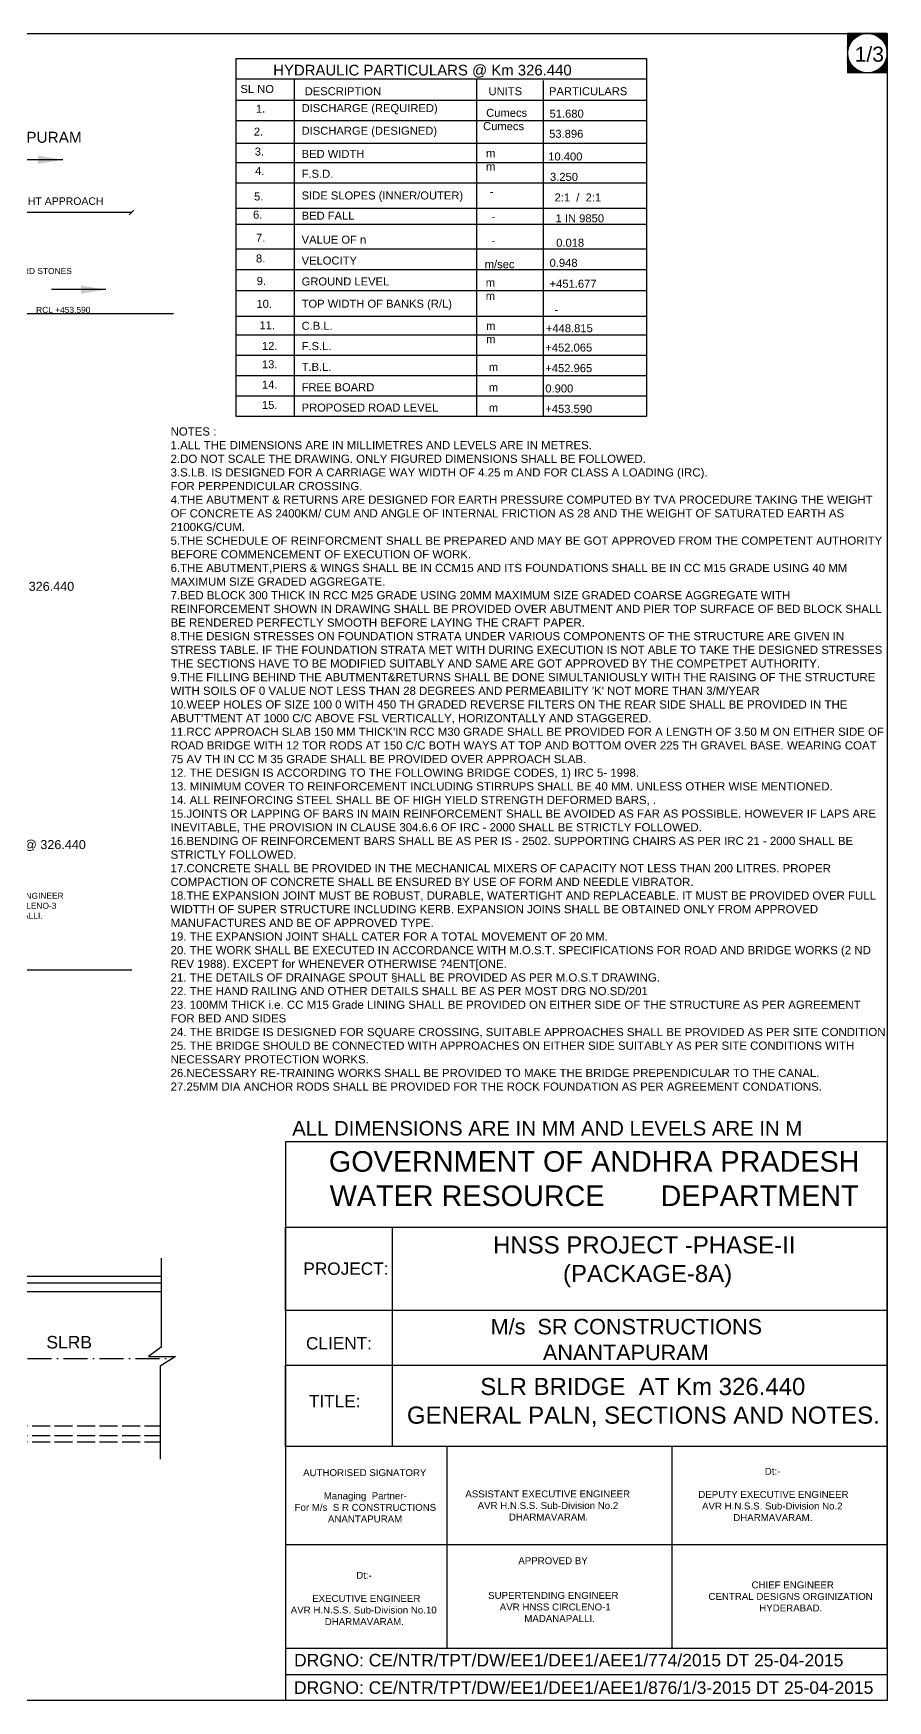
# Model space of a CAD drawing. Header units: millimetres. Extents: x 5124 to 3127140, y 2311 to 45962234.
# Drawn here: x 3110056 to 3127140, y 45928893 to 45962234 of the extents above; entities that cross this region are included whole.
import ezdxf

# ---------------------------------------------------------------- set-up
doc = ezdxf.new("R2010")
doc.units = ezdxf.units.MM
doc.header["$MEASUREMENT"] = 0
doc.linetypes.add('ACAD_ISO02W100', pattern=[15, 12, -3])
doc.linetypes.add('ACAD_ISO10W100', pattern=[18, 12, -3, 0, -3])
for name, color, linetype in [('DIMENSION', 7, 'Continuous'), ('DRAWING', 7, 'Continuous'), ('TEXT', 7, 'Continuous')]:
    doc.layers.add(name, color=color, linetype=linetype)
doc.styles.get("Standard").update_dxf_attribs({"font": 'arial.ttf', "height": 200})
doc.dimstyles.get("Standard").update_dxf_attribs({"dimtxt": 200, "dimasz": 110, "dimexe": 0.18, "dimexo": 0.0625, "dimgap": 0.09, "dimtad": 0, "dimtih": 1, "dimtoh": 1, "dimdec": 0, "dimzin": 0, "dimdsep": 46, "dimtxsty": 'Standard', "dimblk": 'OBLIQUE', "dimcen": 0.09, "dimse1": 1, "dimse2": 1, "dimadec": 0, "dimazin": 0, "dimtfac": 1, "dimtdec": 0, "dimtofl": 0, "dimtmove": 0, "dimatfit": 3, "dimfxl": 1, "dimtolj": 1, "dimtzin": 0, "dimarcsym": 0})

# ---------------------------------------------------------------- blocks, each defined once
blk = doc.blocks.new('_Oblique')
at = {"color": 0, "linetype": 'ByBlock', "lineweight": -2}
blk.add_line((-0.5, -0.5), (0.5, 0.5), dxfattribs=at)
blk = doc.blocks.new('*D105')
at = {"layer": 'Defpoints', "color": 0, "transparency": 16777216}
for p in [(3107009.219482601, 45958644.98229046), (3112020.743011625, 45958652.46492482), (3112020.743011625, 45958557.03557356)]:
    blk.add_point(p, dxfattribs=at)
at = {"layer": 'DIMENSION', "color": 0, "lineweight": -2, "transparency": 16777216}
for p, q in [((3107009.219482601, 45958652.46492482), (3109148.315530878, 45958652.46492482)), ((3112020.743011625, 45958652.46492482), (3109881.646963348, 45958652.46492482))]:
    blk.add_line(p, q, dxfattribs=at)
at = {"layer": 'DIMENSION', "color": 0, "lineweight": -2, "transparency": 16777216, "xscale": 95, "yscale": 95, "zscale": 95, "rotation": 180}
blk.add_blockref('_Oblique', (3107009.219482601, 45958652.46492482), dxfattribs=at)
at = {"layer": 'DIMENSION', "color": 0, "lineweight": -2, "transparency": 16777216, "xscale": 95, "yscale": 95, "zscale": 95}
blk.add_blockref('_Oblique', (3112020.743011625, 45958652.46492482), dxfattribs=at)
at = {"layer": 'DIMENSION', "color": 0, "transparency": 16777216, "insert": (3109514.981247113, 45958652.46492482), "char_height": 200, "attachment_point": 5}
blk.add_mtext('\\A1;15000', dxfattribs=at)

msp = doc.modelspace()

# ---------------------------------------------------------------- hatches: boundary and pattern name
at = {"layer": 'DIMENSION'}
h = msp.add_hatch(dxfattribs=at)
h.set_pattern_fill('ANSI31', color=256, style=0)
h.set_pattern_definition([(45, (0, 0), (-0.08838834764831843, 0.08838834764831845), [])])
h.paths.add_polyline_path([(3126736.380558149, 45962233.91983852), (3126338.310549036, 45962233.91983852), (3126338.310549035, 45961448.25561493), (3126674.693660369, 45961448.25561493, -0.3690245496649737), (3126341.126754465, 45961838.66603483, -0.4142135623734927)])
h.paths.add_polyline_path([(3127131.634361834, 45962233.91983851), (3126736.380558153, 45962233.91983851, -0.4142135623652112), (3127131.634361833, 45961838.66603483)])
h.paths.add_polyline_path([(3127131.634361834, 45961838.66603483, -0.3690245496652595), (3126798.067455929, 45961448.25561493), (3127131.634361833, 45961448.25561492)])

# ---------------------------------------------------------------- linework, layer by layer
msp.add_lwpolyline([(3127131.634361833, 45962233.91983852), (3126338.310549035, 45962233.91983852), (3126338.310549035, 45961448.25561493), (3127131.634361833, 45961448.25561493)], close=True, dxfattribs=at)
for points in [[(3112024.748365283, 45943502.21905186), (3112024.748365283, 45943502.21905186), (3096591.616664622, 45943502.21905186), (3096044.568822401, 45944563.569281), (3096044.568822401, 45942439.31297769), (3095444.578768366, 45943498.11202313)], [(3112614.063663818, 45937741.43763904), (3112614.063663818, 45935959.22594911), (3112357.282012598, 45935776.0735808), (3112896.97496319, 45935776.0735808), (3112589.072208179, 45935579.09957786), (3112589.072208179, 45933718.6080208)], [(3096979.154007331, 45937384.18646271), (3112614.063663818, 45937384.18646271)], [(3096979.154007331, 45937247.30226144), (3112614.063663818, 45937247.30226144)], [(3096979.154007331, 45937071.91906439), (3112614.063663818, 45937071.91906439)], [(3115096.184261371, 45929943.73678414), (3115096.184261371, 45928892.70051627)], [(3115096.184261371, 45929418.21865021), (3127131.634361833, 45929418.21865021)]]:
    msp.add_lwpolyline(points, dxfattribs=at)
msp.add_circle((3126736.380558149, 45961838.66603483), 395.2538036845735, dxfattribs=at)
at = {"layer": 'DRAWING'}
msp.add_lwpolyline([(3078111.967905253, 45962233.91983852), (3127131.634361833, 45962233.91983852), (3127131.634361833, 45928892.70051627), (3078111.967905253, 45928892.70051627)], close=True, dxfattribs=at)
msp.add_lwpolyline([(3107009.219482601, 45956631.60600895), (3112858.926069677, 45956631.60600895)], dxfattribs=at)
at = {"layer": 'DRAWING', "linetype": 'ACAD_ISO10W100', "ltscale": 40}
msp.add_lwpolyline([(3096979.154007331, 45935737.83347361), (3112837.19938783, 45935737.83347361)], dxfattribs=at)
at = {"layer": 'DRAWING', "linetype": 'ACAD_ISO02W100', "ltscale": 30}
for points in [[(3096979.154007331, 45934387.30971396), (3112589.072208179, 45934387.30971396)], [(3096979.154007331, 45934193.35440227), (3112589.072208179, 45934193.35440227)], [(3096979.154007331, 45934071.07855535), (3112589.072208179, 45934071.07855535)]]:
    msp.add_lwpolyline(points, dxfattribs=at)
at = {"layer": 'TEXT', "ltscale": 0.02}
for points in [[(3114108.232225014, 45961727.76187736), (3122314.470081475, 45961727.76187736)], [(3114108.232225014, 45961325.26850957), (3122314.470081475, 45961325.26850957)], [(3115274.275773776, 45961325.26850957), (3115274.275773776, 45954578.01122487)], [(3118919.804711478, 45961325.26850957), (3118919.804711478, 45954578.01122487)], [(3120250.247083565, 45961292.45064519), (3120250.247083565, 45954578.01122487)], [(3114108.232225014, 45960895.26954738), (3122314.470081475, 45960895.26954738)], [(3114108.232225014, 45960488.50539942), (3122314.470081475, 45960488.50539942)], [(3114108.232225014, 45960035.27162299), (3122314.470081475, 45960035.27162299)], [(3114108.232225014, 45959651.76441769), (3122314.470081475, 45959651.76441769)], [(3114108.232225014, 45959245.00026975), (3122314.470081475, 45959245.00026975)], [(3114108.232225014, 45958741.0039563), (3122314.470081475, 45958741.0039563)], [(3114108.232225014, 45958415.60591498), (3122314.470081475, 45958415.60591498)], [(3114108.232225014, 45957927.4977888), (3122314.470081475, 45957927.4977888)], [(3114108.232225014, 45957509.11623373), (3122314.470081475, 45957509.11623373)], [(3114108.232225014, 45957090.73467866), (3122314.470081475, 45957090.73467866)], [(3114108.232225014, 45956576.89122967), (3122314.470081475, 45956576.89122967)], [(3114108.232225014, 45956205.00143148), (3122314.470081475, 45956205.00143148)], [(3114108.232225014, 45955798.23728353), (3122314.470081475, 45955798.23728353)], [(3114108.232225014, 45955391.49526398), (3122314.470081475, 45955391.49526398)], [(3114108.232225014, 45954984.75324442), (3122314.470081475, 45954984.75324442)], [(3114108.232225014, 45954578.01122487), (3122314.470081475, 45954578.01122487)]]:
    msp.add_lwpolyline(points, dxfattribs=at)
at = {"layer": 'TEXT'}
for points in [[(3114108.232225014, 45961727.76187736), (3114108.232225014, 45954578.01122487)], [(3122314.470081475, 45961727.76187736), (3122314.470081475, 45954578.01122487)], [(3117233.332270148, 45938361.23070916), (3117233.332270148, 45933974.29630493)], [(3118324.678077557, 45933974.29630493), (3118324.678077557, 45929943.73678414)], [(3122823.983780156, 45933974.29630493), (3122823.983780156, 45929943.73678414)], [(3115096.184261371, 45932013.21836842), (3127131.634361833, 45932013.21836842)]]:
    msp.add_lwpolyline(points, dxfattribs=at)
for points in [[(3127131.634361833, 45940066.51357196), (3115096.184261371, 45940066.51357196), (3115096.184261371, 45929943.73678414), (3127131.634361833, 45929943.73678414)], [(3115096.184261371, 45938361.23070916), (3127131.634361833, 45938361.23070916), (3127131.634361833, 45936692.50721169), (3115096.184261371, 45936692.50721169)], [(3115096.184261371, 45935602.79818646), (3127131.634361833, 45935602.79818646), (3127131.634361833, 45933974.29630493), (3115096.184261371, 45933974.29630493)]]:
    msp.add_lwpolyline(points, close=True, dxfattribs=at)

# ---------------------------------------------------------------- texts
at = {"layer": 'DIMENSION', "insert": (3112800.247705044, 45954354.80370139), "char_height": 163.7335426155424, "width": 14353.27052419654, "attachment_point": 1}
msp.add_mtext("NOTES :\\P1.ALL THE DIMENSIONS ARE IN MILLIMETRES AND LEVELS ARE IN METRES. \\P2.DO NOT SCALE THE DRAWING. ONLY FIGURED DIMENSIONS SHALL BE FOLLOWED. \\P3.S.LB. IS DESIGNED FOR A CARRIAGE WAY WIDTH OF 4.25 m AND FOR CLASS A LOADING (IRC). \\PFOR PERPENDICULAR CROSSING.\\P4.THE ABUTMENT & RETURNS ARE DESIGNED FOR EARTH PRESSURE COMPUTED BY TVA PROCEDURE TAKING THE WEIGHT OF CONCRETE AS 2400KM/ CUM AND ANGLE OF INTERNAL FRICTION AS 28 AND THE WEIGHT OF SATURATED EARTH AS 2100KG/CUM.\\P5.THE SCHEDULE OF REINFORCMENT SHALL BE PREPARED AND MAY BE GOT APPROVED FROM THE COMPETENT AUTHORITY BEFORE COMMENCEMENT OF EXECUTION OF WORK.\\P6.THE ABUTMENT,PIERS & WINGS SHALL BE IN CCM15 AND ITS FOUNDATIONS SHALL BE IN CC M15 GRADE USING 40 MM MAXIMUM SIZE GRADED AGGREGATE. \\P7.BED BLOCK 300 THICK IN RCC M25 GRADE USING 20MM MAXIMUM SIZE GRADED COARSE AGGREGATE WITH REINFORCEMENT SHOWN IN DRAWING SHALL BE PROVIDED OVER ABUTMENT AND PIER TOP SURFACE OF BED BLOCK SHALL BE RENDERED PERFECTLY SMOOTH BEFORE LAYING THE CRAFT PAPER.\\P8.THE DESIGN STRESSES ON FOUNDATION STRATA UNDER VARIOUS COMPONENTS OF THE STRUCTURE ARE GIVEN IN STRESS TABLE. IF THE FOUNDATION STRATA MET WITH DURING EXECUTION IS NOT ABLE TO TAKE THE DESIGNED STRESSES THE SECTIONS HAVE TO BE MODIFIED SUITABLY AND SAME ARE GOT APPROVED BY THE COMPETPET AUTHORITY.\\P9.THE FILLING BEHIND THE ABUTMENT&RETURNS SHALL BE DONE SIMULTANIOUSLY WITH THE RAISING OF THE STRUCTURE WITH SOILS OF 0 VALUE NOT LESS THAN 28 DEGREES AND PERMEABILITY 'K' NOT MORE THAN 3/M/YEAR \\P10.WEEP HOLES OF SIZE 100 0 WITH 450 TH GRADED REVERSE FILTERS ON THE REAR SIDE SHALL BE PROVIDED IN THE ABUT'TMENT AT 1000 C/C ABOVE FSL VERTICALLY, HORIZONTALLY AND STAGGERED.\\P11.RCC APPROACH SLAB 150 MM THICK'IN RCC M30 GRADE SHALL BE PROVIDED FOR A LENGTH OF 3.50 M ON EITHER SIDE OF ROAD BRIDGE WITH 12 TOR RODS AT 150 C/C BOTH WAYS AT TOP AND BOTTOM OVER 225 TH GRAVEL BASE. WEARING COAT 75 AV TH IN CC M 35 GRADE SHALL BE PROVIDED OVER APPROACH SLAB. \\P12. THE DESIGN IS ACCORDING TO THE FOLLOWING BRIDGE CODES, 1) IRC 5- 1998.\\P13. MINIMUM COVER TO REINFORCEMENT INCLUDING STIRRUPS SHALL BE 40 MM. UNLESS OTHER WISE MENTIONED.\\P14. ALL REINFORCING STEEL SHALL BE OF HIGH YIELD STRENGTH DEFORMED BARS, .\\P15.JOINTS OR LAPPING OF BARS IN MAIN REINFORCEMENT SHALL BE AVOIDED AS FAR AS POSSIBLE. HOWEVER IF LAPS ARE INEVITABLE, THE PROVISION IN CLAUSE 304.6.6 OF IRC - 2000 SHALL BE STRICTLY FOLLOWED. \\P16.BENDING OF REINFORCEMENT BARS SHALL BE AS PER IS - 2502. SUPPORTING CHAIRS AS PER IRC 21 - 2000 SHALL BE STRICTLY FOLLOWED.\\P17.CONCRETE SHALL BE PROVIDED IN THE MECHANICAL MIXERS OF CAPACITY NOT LESS THAN 200 LITRES. PROPER COMPACTION OF CONCRETE SHALL BE ENSURED BY USE OF FORM AND NEEDLE VIBRATOR. \\P18.THE EXPANSION JOINT MUST BE ROBUST, DURABLE, WATERTIGHT AND REPLACEABLE. IT MUST BE PROVIDED OVER FULL WIDTTH OF SUPER STRUCTURE INCLUDING KERB. EXPANSION JOINS SHALL BE OBTAINED ONLY FROM APPROVED MANUFACTURES AND BE OF APPROVED TYPE. \\P19. THE EXPANSION JOINT SHALL CATER FOR A TOTAL MOVEMENT OF 20 MM. \\P20. THE WORK SHALL BE EXECUTED IN ACCORDANCE WITH M.O.S.T. SPECIFICATIONS FOR ROAD AND BRIDGE WORKS (2 ND REV 1988). EXCEPT for WHENEVER OTHERWISE ?4ENT[ONE.\\P21. THE DETAILS OF DRAINAGE SPOUT §HALL BE PROVIDED AS PER M.O.S.T DRAWING. \\P22. THE HAND RAILING AND OTHER DETAILS SHALL BE AS PER MOST DRG NO.SD/201 \\P23. 100MM THICK i.e. CC M15 Grade LINING SHALL BE PROVIDED ON EITHER SIDE OF THE STRUCTURE AS PER AGREEMENT        FOR BED AND SIDES \\P24. THE BRIDGE IS DESIGNED FOR SQUARE CROSSING, SUITABLE APPROACHES SHALL BE PROVIDED AS PER SITE CONDITION. \\P25. THE BRIDGE SHOULD BE CONNECTED WITH APPROACHES ON EITHER SIDE SUITABLY AS PER SITE CONDITIONS WITH NECESSARY PROTECTION WORKS. \\P26.NECESSARY RE-TRAINING WORKS SHALL BE PROVIDED TO MAKE THE BRIDGE PREPENDICULAR TO THE CANAL.\\P27.25MM DIA ANCHOR RODS SHALL BE PROVIDED FOR THE ROCK FOUNDATION AS PER AGREEMENT CONDATIONS.", dxfattribs=at)
at = {"layer": 'TEXT'}
for s, height, p in [('VIRUPAPURAM', 220, (3108769.918851376, 45960045.66005951)), ('15000MM STRAIGHT APPROACH', 150, (3108176.027659393, 45958803.88658097)), ('GAURD STONES', 120, (3109483.668537246, 45957420.98363096)), ('RCL +453.590', 120, (3110111.598455629, 45956644.35190599)), ('THE TRAIL PIT PARTICULARS FOR SLAB SLRB@ 326.440', 180, (3104021.36046956, 45951086.0735921)), ("CERTIFIED THAT THE TP'S CLASSIFICATION @ 326.440", 180, (3104430.504929845, 45945920.79249319)), ('SLRB', 250, (3110316.682006648, 45935935.50548868))]:
    msp.add_text(s, height=height, dxfattribs=at).set_placement(p)
at = {"layer": 'TEXT', "attachment_point": 1}
for s, insert, char_height, width in [('1/3', (3126482.815583644, 45961967.55405273), 300, 425.7605176520786), ('\\PHYDRAULIC PARTICULARS @ Km 326.440', (3114852.745021041, 45961961.07562575), 213.4238816197557, 9076.72292343329), (' SL NO', (3114135.240850645, 45961201.7038605), 160.0679112148168, 1180.245017972993), (' DESCRIPTION ', (3115420.818368758, 45961156.47342212), 160.0679112148168, 2727.996393750196), ('UNITS', (3119158.950369166, 45961156.47342212), 160.0679112148168, 1062.343880288698), ('PARTICULARS', (3120368.401359103, 45961156.47342212), 160.0679112148168, 2544.490771133956), ('1.', (3114506.105561037, 45960806.37672845), 160.0679112148168, 236.2973879403212), ('DISCHARGE (REQUIRED)', (3115420.818368758, 45960819.61617802), 160.0679112148168, 4463.254488204062), (' Cumecs \\PCumecs \\P ', (3119049.10533137, 45960725.06424158), 160.0679112148168, 998.5754647220041), ('51.680', (3120378.459270465, 45960707.96944939), 160.0679112148168, 880.9849772380353), ('2.', (3114465.103127263, 45960348.07554968), 160.0679112148168, 236.2973879403212), ('DISCHARGE (DESIGNED)', (3115420.818368758, 45960366.3824016), 160.0679112148168, 4442.824798198511), ('\\P53.896', (3120370.778169663, 45960572.42007107), 160.0679112148168, 1089.976026269919), ('3.', (3114485.086054945, 45959950.25127312), 160.0679112148168, 236.2973879403212), ('BED WIDTH', (3115420.818368758, 45959904.35906781), 160.0679112148168, 2020.550579664139), ('m \\Pm ', (3119108.837008291, 45959917.709666), 160.0679112148168, 188.2312371559811), ('4.', (3114490.902411425, 45959563.22565307), 160.0679112148168, 236.2973879403212), ('10.400', (3120351.931527384, 45959851.33582143), 160.0679112148168, 583.0066879806866), ('F.S.D.', (3115420.818368758, 45959506.20414449), 160.0679112148168, 986.5913129229784), ('3.250', (3120387.816053045, 45959444.57167348), 160.0679112148168, 731.9958326093608), ('5.', (3114469.479791509, 45959052.30315214), 160.0679112148168, 236.2973879403212), ('SIDE SLOPES (INNER/OUTER)', (3115420.818368758, 45959072.1147349), 160.0679112148168, 16267.79969025514), ('-', (3119181.288851803, 45959149.51706791), 160.0679112148168, 188.2312371559811), ('2:1  /  2:1', (3120478.487304842, 45959032.46292208), 160.0679112148168, 1173.002112353522), ('6.', (3114449.957565302, 45958689.04342781), 160.0679112148168, 236.2973879403212), ('BED FALL', (3115420.818368758, 45958668.20056511), 160.0679112148168, 1708.862211791825), ('-', (3119215.656061301, 45958653.78569614), 160.0679112148168, 188.2312371559811), ('1 IN 9850', (3120498.655993813, 45958615.17731872), 160.0679112148168, 1119.707706779151), ('7.', (3114507.199727152, 45958224.92248129), 160.0679112148168, 236.2973879403212), ('VALUE OF n', (3115420.818368758, 45958188.70166355), 160.0679112148168, 2112.936168981281), ('-', (3119215.656061301, 45958165.67756996), 160.0679112148168, 188.2312371559811), (' 0.018 \\P', (3120449.444375075, 45958127.06919254), 160.0679112148168, 733.0422884100893), ('8.', (3114507.199727152, 45957813.13518778), 160.0679112148168, 236.2973879403212), ('VELOCITY', (3115420.818368758, 45957770.32010847), 160.0679112148168, 1826.739715186692), ('m/sec', (3119082.233399399, 45957697.97659015), 160.0679112148168, 694.3234237831464), ('0.948', (3120379.420237294, 45957725.36360528), 160.0679112148168, 732.6498674848165), ('9.', (3114522.518052119, 45957362.26914957), 160.0679112148168, 236.2973879403212), ('GROUND LEVEL', (3115420.818368758, 45957351.93855341), 160.0679112148168, 4200.871893231342), ('m \\Pm ', (3119102.79303246, 45957330.5814091), 160.0679112148168, 188.2312371559811), ('+451.677', (3120379.420237294, 45957306.98205022), 160.0679112148168, 732.6498674848165), ('10.', (3114517.565510936, 45956904.58756584), 160.0679112148168, 236.2973879403212), ('TOP WIDTH OF BANKS (R/L)', (3115420.818368758, 45956908.00200827), 160.0679112148168, 4956.098160373394), ('-', (3120474.859419706, 45956791.75209219), 160.0679112148168, 1327.821604148968), ('11.', (3114576.938417204, 45956475.96056413), 160.0679112148168, 236.2973879403212), ('C.B.L.', (3115420.818368758, 45956466.20530622), 160.0679112148168, 978.2748019472668), ('m \\Pm ', (3119111.138271004, 45956463.71343562), 160.0679112148168, 188.2312371559811), ('+448.815', (3120304.819005457, 45956417.10590408), 160.0679112148168, 1187.073298951028), ('12.', (3114626.463828866, 45956062.04894475), 160.0679112148168, 236.2973879403212), ('F.S.L.', (3115420.818368758, 45956059.44115827), 160.0679112148168, 925.1214491894597), ('\\P+452.065', (3120293.588789753, 45956297.14117891), 160.0679112148168, 1187.073298951028), ('13.', (3114627.212468809, 45955696.4436106), 160.0679112148168, 236.2973879403212), ('T.B.L.', (3115420.818368758, 45955643.91772962), 160.0679112148168, 946.8166952130546), ('m ', (3119163.7279424, 45955641.5211311), 160.0679112148168, 321.959835638572), ('+452.965', (3120293.597586617, 45955619.39554765), 160.0679112148168, 1187.073298951028), ('14.', (3114627.212468809, 45955289.70159104), 160.0679112148168, 236.2973879403212), ('FREE BOARD', (3115420.818368758, 45955237.17571007), 160.0679112148168, 2428.307956993729), ('0.900', (3120293.597586617, 45955212.6535281), 160.0679112148168, 1187.073298951028), ('15.', (3114627.212468809, 45954882.9595715), 160.0679112148168, 236.2973879403212), ('m ', (3119163.7279424, 45955234.77911155), 160.0679112148168, 321.959835638572), ('PROPOSED ROAD LEVEL', (3115420.818368758, 45954830.43369052), 160.0679112148168, 3131.81370594978), ('m ', (3119163.7279424, 45954828.037092), 160.0679112148168, 321.959835638572), ('+453.590', (3120293.597586617, 45954805.91150855), 160.0679112148168, 1187.073298951028), ('\\pi4215.2; \\P\\pi4238.5;\\P\\pi4191.9;  \\P\\pi3116.3;SUPERTENDING ENGINEER                \\P\\pi3259.5; AVR HNSS CIRCLENO-3\\P\\pi3542.4;    MADANAPALLI.', (3105292.555603354, 45945647.76763605), 120, 8476.996464888483), ('ALL DIMENSIONS ARE IN MM AND LEVELS ARE IN M', (3115232.776051063, 45940484.48469618), 290.6816857717118, 10373.36983059697), ('PROJECT:', (3115455.400240231, 45937654.62392107), 246.5491239474118, 2300.388258238951), ('\\pi1262.1;M/s  SR CONSTRUCTIONS \\P\\pi2307.9;ANANTAPURAM', (3117938.462963408, 45936527.02930906), 309.5095568343878, 7898.333422566138), ('CLIENT:', (3115507.623481201, 45936162.43749254), 246.5491239474118, 2300.388258238951), ('\\pi2098.1;SLR BRIDGE  AT Km 326.440\\P\\pi631.54;GENERAL PALN, SECTIONS AND NOTES.', (3116895.135159384, 45935346.0757601), 343.1755719300802, 10653.11547529536), ('TITLE:', (3115564.383616802, 45935006.94691385), 246.5491239474118, 1336.940373994644), ('\\pi3336.3;Dt:-  \\P\\pi3481.9;\\P\\pi1953.8; DEPUTY EXECUTIVE ENGINEER\\P\\pi2081.3;AVR H.N.S.S. Sub-Division No.2\\P\\pi2706.3;DHARMAVARAM.', (3121346.449110938, 45933548.24983925), 138.7399268359956, 6963.77040887785), ('\\pi2249.6;AUTHORISED SIGNATORY\\P\\pi3481.9;\\P\\pi2662.6;Managing  Partner-\\P\\pi2078.9;For M/s  S R CONSTRUCTIONS\\P\\pi2746.2;ANANTAPURAM', (3113200.898295083, 45933521.03086172), 138.7399268359956, 6963.77040887785), ('\\pi3481.9;\\P\\P\\pi1835.3;ASSISTANT EXECUTIVE ENGINEER\\P\\pi2081.3;AVR H.N.S.S. Sub-Division No.2\\P\\pi2706.3;DHARMAVARAM.', (3116859.446429622, 45933559.07698238), 138.7399268359956, 6963.77040887785), ('\\pi2787.9;APPROVED BY\\P\\pi3481.9;\\P\\pi3428;  \\P\\pi2184.4;SUPERTENDING ENGINEER                \\P\\pi2363.4; AVR HNSS CIRCLENO-1\\P\\pi0;                                                      MADANAPALLI.', (3116966.167770466, 45931760.61963538), 138.7399268359956, 6963.77040887785), ('\\pi3336.3;Dt:- \\P\\pi3481.9;\\P\\pi2346.9;  EXECUTIVE ENGINEER\\P\\pi2027;AVR H.N.S.S. Sub-Division No.10\\P\\pi2706.3;DHARMAVARAM.', (3113176.341918245, 45931468.1222109), 138.7399268359956, 6963.77040887785), ('\\pi3481.9;\\P\\pi2605.4;  CHIEF ENGINEER\\P\\pi1852.4;CENTRAL DESIGNS ORGINIZATION\\P\\pi2868;HYDERABAD.', (3121704.523638995, 45931508.28851256), 138.7399268359956, 6963.77040887785), ('\\pi1654.4;DRGNO: CE/NTR/TPT/DW/EE1/DEE1/AEE1/774/2015 DT 25-04-2015', (3113615.347635313, 45929827.0930826), 250, 14253.82698428382), ('\\pi1353.5;DRGNO: CE/NTR/TPT/DW/EE1/DEE1/AEE1/876/1/3-2015 DT 25-04-2015', (3113914.665166787, 45929278.45788613), 250, 14253.82698428382)]:
    msp.add_mtext(s, dxfattribs=dict(at, insert=insert, char_height=char_height, width=width))
at = {"layer": 'TEXT', "color": 7, "width": 11744.33264292006, "attachment_point": 5}
for s, insert, char_height in [('GOVERNMENT OF ANDHRA PRADESH\\PWATER RESOURCE       DEPARTMENT', (3121271.753854879, 45939329.01204136), 411.8106863160961), ('HNSS PROJECT -PHASE-II\\P (PACKAGE-8A)', (3122272.520031217, 45937668.60197178), 343.1755719300802)]:
    msp.add_mtext(s, dxfattribs=dict(at, insert=insert, char_height=char_height))

# ---------------------------------------------------------------- dimensions: what is measured, and where the dimension line sits
at = {"layer": 'DIMENSION'}
dim = msp.add_linear_dim(base=(3112020.743011625, 45958652.46492482), p1=(3107009.219482601, 45958644.98229046), p2=(3112020.743011625, 45958557.03557356), text='15000', dimstyle='Standard', override={"dimasz": 95, "dimarcsym": 1}, dxfattribs=at)
dim.commit()
dim.dimension.update_dxf_attribs({"geometry": '*D105', "text_midpoint": (3109514.981247113, 45958652.46492482)})

# ---------------------------------------------------------------- leaders
for points in [[(3110646.917546886, 45959705.92282212), (3109558.252666727, 45959705.92282212)], [(3111507.103829685, 45957108.54887334), (3110418.438949526, 45957108.54887334)]]:
    msp.add_leader(points, dimstyle='Standard', override={"dimasz": 500, "dimgap": 0.09, "dimtad": 0, "dimarcsym": 1}, dxfattribs=at)

doc.saveas('drawing.dxf')
